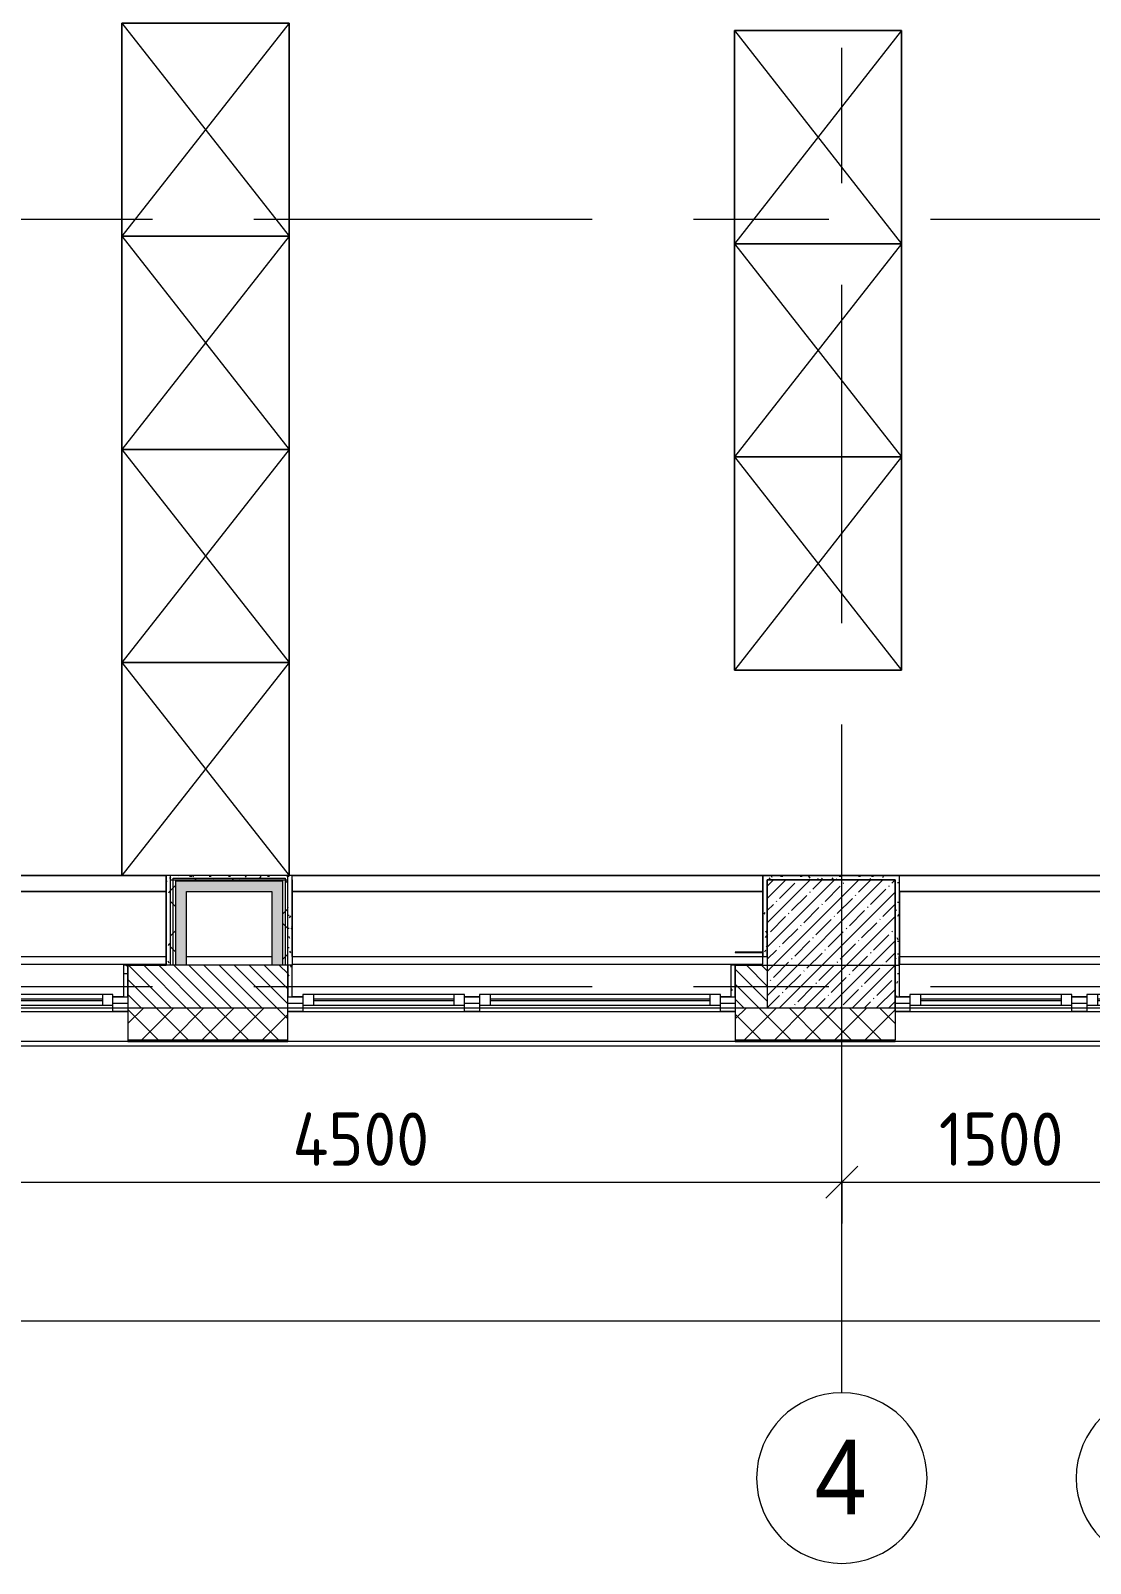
# Model space of a CAD drawing. Header units: millimetres. Extents: x -4185 to 186529, y -8553 to 29097.
# Drawn here: x 8703 to 13676, y -2706 to 4484 of the extents above; entities that cross this region are included whole.
import ezdxf

# ---------------------------------------------------------------- set-up
doc = ezdxf.new("R2010")
doc.units = ezdxf.units.MM
doc.linetypes.add('Осевая', pattern=[3175, 635, -476.25, 1587.5, -476.25])
for name, color, linetype, lineweight in [('A-ANNO-DIMS', 7, 'Continuous', 9), ('A-ANNO-DIMS-100', 7, 'Continuous', 9), ('A-GLAZ', 7, 'Continuous', 9), ('A-GLAZ-1', 7, 'Continuous', 13), ('A-WALL', 7, 'Continuous', 9), ('I-WALL', 7, 'Continuous', 9), ('S-COLS', 7, 'Continuous', 9), ('Оси', 7, 'Continuous', 9), ('Оси-1', 7, 'Continuous', 20), ('Оси-2', 7, 'Осевая', 9)]:
    doc.layers.add(name, color=color, linetype=linetype, lineweight=lineweight)
for name, color, linetype, lineweight, true_color in [('A-WALL-1', 7, 'Continuous', 9, 0x3c3c3c), ('A-WALL-FNSH-1', 7, 'Continuous', 9, 0x3c3c3c), ('I-FURN-1', 7, 'Continuous', 9, 0xf0f0f0)]:
    doc.layers.add(name, color=color, linetype=linetype, lineweight=lineweight, true_color=true_color)
doc.styles.add('Arial', font='arial.ttf', dxfattribs={"width": 0.9, "height": 350})
doc.styles.add('ISOCPEUR', font='isocpeur.ttf', dxfattribs={"width": 0.9, "height": 250})
doc.dimstyles.new('ISO-2_5_0_9К_БОЛЬШОЙ', dxfattribs={"dimscale": 304.8, "dimtxt": 248.995294, "dimasz": 0.492126, "dimexe": 0.393701, "dimexo": 0.984252, "dimgap": 0, "dimtad": 1, "dimdec": 0, "dimrnd": 10, "dimzin": 0, "dimdsep": 46, "dimtxsty": 'ISOCPEUR', "dimblk1": 'OBLIQUE', "dimblk2": 'OBLIQUE', "dimsah": 1, "dimcen": 0.09, "dimdle": 0.393701, "dimazin": 0, "dimtfac": 1, "dimtdec": 4, "dimtix": 1, "dimtmove": 0, "dimatfit": 3, "dimfxl": 1, "dimtvp": 1, "dimtolj": 1, "dimtzin": 0, "dimarcsym": 2})
pattern_1 = [(0, (0, 0), (121.92, 30.48), [10.058, -81.382, 10.058, -81.382, -487.68]), (0, (0, 0), (121.92, 30.48), [-182.88, 10.058, -172.822, 10.058, -81.382, -213.36]), (0, (0, 0), (121.92, 30.48), [-457.2, 10.058, -50.902, 10.058, -142.342]), (120, (45.72, 15.24), (-87.356454, 90.34582), [10.058, -81.382, 10.058, -81.382, -487.68]), (120, (45.72, 15.24), (-87.356454, 90.34582), [-182.88, 10.058, -172.822, 10.058, -81.382, -213.36]), (120, (45.72, 15.24), (-87.356454, 90.34582), [-457.2, 10.058, -50.902, 10.058, -142.342]), (240, (60.96, 76.2), (-34.563546, -120.82582), [10.058, -81.382, 10.058, -81.382, -487.68]), (240, (60.96, 76.2), (-34.563546, -120.82582), [-182.88, 10.058, -172.822, 10.058, -81.382, -213.36]), (240, (60.96, 76.2), (-34.563546, -120.82582), [-457.2, 10.058, -50.902, 10.058, -142.342])]
pattern_2 = [(45, (0, 0), (-106.066, 106.066), []), (135, (0, 0), (-106.066, -106.066), [])]

# ---------------------------------------------------------------- blocks, each defined once
blk = doc.blocks.new('120_Окно_СКБ_1Ст - 120_Окно_СКБ_1Ст 900х2500_h_-22445987-План размещения напольных электротехнических лючков и розеток 1 этажа в осях 1-12')
at = {"layer": 'A-GLAZ'}
for p, q in [((450, -57), (-450, -57)), ((-430, -127), (-380, -127)), ((-330, -107), (330, -107)), ((330, -117), (-330, -117)), ((381, -127), (430, -127))]:
    blk.add_line(p, q, dxfattribs=at)
at = {"layer": 'A-GLAZ-1'}
for p, q in [((-450, -127), (-450, -57)), ((-450, -57), (-380, -57)), ((-380, -57), (-380, -127)), ((380, -127), (380, -57)), ((380, -57), (450, -57)), ((450, -57), (450, -127)), ((-380, -127), (-450, -127)), ((380, -87), (-380, -87)), ((-380, -87), (-380, -137)), ((-380, -137), (380, -137)), ((-330, -137), (-330, -87)), ((330, -137), (330, -87)), ((380, -137), (380, -87)), ((450, -127), (380, -127))]:
    blk.add_line(p, q, dxfattribs=at)
blk = doc.blocks.new('120_Окно_СКБ_2Ст - 120_Окно_СКБ_2Ст 2100х2500 _мал створка справа_-22445857-План размещения напольных электротехнических лючков и розеток 1 этажа в осях 1-12')
at = {"layer": 'A-GLAZ'}
for p, q in [((1050, -57), (-1050, -57)), ((-1030, -127), (-980, -127)), ((-930, -107), (100, -107)), ((100, -117), (-930, -117)), ((150, -127), (220, -127)), ((270, -107), (930, -107)), ((930, -117), (270, -117)), ((980, -127), (1030, -127))]:
    blk.add_line(p, q, dxfattribs=at)
at = {"layer": 'A-GLAZ-1'}
for p, q in [((-1050, -127), (-1050, -57)), ((-1050, -57), (-980, -57)), ((-980, -57), (-980, -127)), ((150, -127), (150, -57)), ((150, -57), (220, -57)), ((220, -57), (220, -127)), ((980, -127), (980, -57)), ((980, -57), (1050, -57)), ((1050, -57), (1050, -127)), ((-980, -127), (-1050, -127)), ((150, -87), (-980, -87)), ((-980, -87), (-980, -137)), ((-980, -137), (150, -137)), ((-930, -137), (-930, -87)), ((100, -137), (100, -87)), ((150, -137), (150, -87)), ((220, -127), (150, -127)), ((980, -87), (220, -87)), ((220, -87), (220, -137)), ((220, -137), (980, -137)), ((270, -137), (270, -87)), ((930, -137), (930, -87)), ((980, -137), (980, -87)), ((1050, -127), (980, -127))]:
    blk.add_line(p, q, dxfattribs=at)
blk = doc.blocks.new('120_Окно_СКБ_2Ст - 120_Окно_СКБ_2Ст 2100х2500 _мал створка справа_-V8-План размещения напольных электротехнических лючков и розеток 1 этажа в осях 1-12')
at = {"layer": 'A-GLAZ'}
for p, q in [((1050, -57), (-1050, -57)), ((-1030, -127), (-980, -127)), ((-930, -107), (100, -107)), ((100, -117), (-930, -117)), ((150, -127), (220, -127)), ((270, -107), (930, -107)), ((930, -117), (270, -117)), ((980, -127), (1030, -127))]:
    blk.add_line(p, q, dxfattribs=at)
at = {"layer": 'A-GLAZ-1'}
for p, q in [((-1050, -127), (-1050, -57)), ((-1050, -57), (-980, -57)), ((-980, -57), (-980, -127)), ((150, -127), (150, -57)), ((150, -57), (220, -57)), ((220, -57), (220, -127)), ((980, -127), (980, -57)), ((980, -57), (1050, -57)), ((1050, -57), (1050, -127)), ((-980, -127), (-1050, -127)), ((150, -87), (-980, -87)), ((-980, -87), (-980, -137)), ((-980, -137), (150, -137)), ((-930, -137), (-930, -87)), ((100, -137), (100, -87)), ((150, -137), (150, -87)), ((220, -127), (150, -127)), ((980, -87), (220, -87)), ((220, -87), (220, -137)), ((220, -137), (980, -137)), ((270, -137), (270, -87)), ((930, -137), (930, -87)), ((980, -137), (980, -87)), ((1050, -127), (980, -127))]:
    blk.add_line(p, q, dxfattribs=at)
blk = doc.blocks.new('Шкаф параметрический - 1_319-25527390-План размещения напольных электротехнических лючков и розеток 1 этажа в осях 1-12')
at = {"layer": 'I-FURN-1'}
for p, q in [((0, 0), (1000, -785)), ((0, -785), (1000, 0)), ((1000, 0), (0, 0)), ((0, 0), (0, -785)), ((0, -785), (0, 0)), ((0, 0), (1000, 0)), ((1000, -785), (1000, 0)), ((1000, 0), (1000, -785)), ((0, -785), (1000, -785)), ((1000, -785), (0, -785))]:
    blk.add_line(p, q, dxfattribs=at)
blk = doc.blocks.new('Шкаф параметрический - 1_319-V102-План размещения напольных электротехнических лючков и розеток 1 этажа в осях 1-12')
at = {"layer": 'I-FURN-1'}
for p, q in [((0, 0), (1000, -785)), ((0, -785), (1000, 0)), ((1000, 0), (0, 0)), ((0, 0), (0, -785)), ((0, -785), (0, 0)), ((0, 0), (1000, 0)), ((1000, 0), (1000, -576.5)), ((1000, -576.5), (1000, -785)), ((0, -785), (1000, -785)), ((1000, -785), (0, -785))]:
    blk.add_line(p, q, dxfattribs=at)
blk = doc.blocks.new('Зашивка приборов отопления18 - Зашивка приборов отопления-33281779-План размещения напольных электротехнических лючков и розеток 1 этажа в осях 1-12')
at = {"layer": 'A-WALL'}
for p, q in [((12140, 520), (9931, 520)), ((12140, 445), (9930, 445)), ((9930, 445), (12140, 445)), ((9930, 105), (12140, 105)), ((12140, 105), (12140, 140.6))]:
    blk.add_line(p, q, dxfattribs=at)
blk = doc.blocks.new('Зашивка приборов отопления16 - Зашивка приборов отопления-33282046-План размещения напольных электротехнических лючков и розеток 1 этажа в осях 1-12')
at = {"layer": 'A-WALL'}
for p, q in [((10970, 520), (9910, 520)), ((10970, 445), (9910, 445)), ((9910, 445), (10970, 445)), ((9910, 150), (9910, 105)), ((9910, 105), (10970.2, 105))]:
    blk.add_line(p, q, dxfattribs=at)
blk = doc.blocks.new('Зашивка приборов отопления19 - Зашивка приборов отопления-33282289-План размещения напольных электротехнических лючков и розеток 1 этажа в осях 1-12')
at = {"layer": 'A-WALL'}
for p, q in [((12120, 520), (10060, 520)), ((10060, 445), (12120, 445)), ((12120, 445), (10060.9, 445)), ((10060.9, 445), (10060.9, 105)), ((10060.9, 105), (12120, 105))]:
    blk.add_line(p, q, dxfattribs=at)
blk = doc.blocks.new('Ось сетки - D8-29747960-План размещения напольных электротехнических лючков и розеток 1 этажа в осях 1-12')
at = {"layer": 'Оси-1'}
for start, end in [(360, 180), (180, 360)]:
    blk.add_arc((0, 0), 4, start, end, dxfattribs=at)
blk = doc.blocks.new('DIMBLOCK3-План размещения напольных электротехнических лючков и розеток 1 этажа в осях 1-12')
at = {"layer": 'A-ANNO-DIMS-100'}
for p, q in [((8010, -1111.7), (8010, -797.7)), ((12510, -1111.7), (12510, -797.7)), ((8010, -917.7), (12510, -917.7)), ((8010, -917.7), (8010, -1111.7)), ((12510, -917.7), (12510, -1111.7))]:
    blk.add_line(p, q, dxfattribs=at)
at = {"layer": 'A-ANNO-DIMS-100', "lineweight": 20}
for p, q in [((8010, -917.7), (8085, -842.7)), ((12510, -917.7), (12585, -842.7)), ((8010, -917.7), (7935, -992.7)), ((12510, -917.7), (12435, -992.7))]:
    blk.add_line(p, q, dxfattribs=at)
at = {"layer": 'A-ANNO-DIMS-100', "color": 0, "insert": (9932, -591.1), "char_height": 250, "width": 787.208, "attachment_point": 1, "line_spacing_factor": 1.149209, "style": 'ISOCPEUR'}
blk.add_mtext('4500', dxfattribs=at)
blk = doc.blocks.new('_Oblique')
at = {"color": 0, "linetype": 'ByBlock', "lineweight": -2}
blk.add_line((-0.5, -0.5), (0.5, 0.5), dxfattribs=at)
blk = doc.blocks.new('DIMBLOCK4-План размещения напольных электротехнических лючков и розеток 1 этажа в осях 1-12')
at = {"layer": 'A-ANNO-DIMS-100'}
for p, q in [((12510, -1111.7), (12510, -797.7)), ((14010, -1111.7), (14010, -797.7)), ((12510, -917.7), (14010, -917.7)), ((12510, -917.7), (12510, -1111.7)), ((14010, -917.7), (14010, -1111.7))]:
    blk.add_line(p, q, dxfattribs=at)
at = {"layer": 'A-ANNO-DIMS-100', "lineweight": 20}
for p, q in [((12510, -917.7), (12585, -842.7)), ((14010, -917.7), (14085, -842.7)), ((12510, -917.7), (12435, -992.7)), ((14010, -917.7), (13935, -992.7))]:
    blk.add_line(p, q, dxfattribs=at)
at = {"layer": 'A-ANNO-DIMS-100', "color": 0, "insert": (12965.5, -591.1), "char_height": 250, "width": 706.764, "attachment_point": 1, "line_spacing_factor": 1.149209, "style": 'ISOCPEUR'}
blk.add_mtext('1500', dxfattribs=at)
blk = doc.blocks.new('DIMBLOCK25-План размещения напольных электротехнических лючков и розеток 1 этажа в осях 1-12')
at = {"layer": 'A-ANNO-DIMS-100'}
for p, q in [((110, -1763), (110, -1449)), ((38310, -1763), (38310, -1449)), ((-10, -1569), (38430, -1569)), ((110, -1569), (110, -1763)), ((38310, -1569), (38310, -1763))]:
    blk.add_line(p, q, dxfattribs=at)
at = {"layer": 'A-ANNO-DIMS-100', "lineweight": 20}
for p, q in [((110, -1569), (185, -1494)), ((38310, -1569), (38385, -1494)), ((110, -1569), (35, -1644)), ((38310, -1569), (38235, -1644))]:
    blk.add_line(p, q, dxfattribs=at)
at = {"layer": 'A-ANNO-DIMS-100', "color": 0, "insert": (18815, -1242.4), "char_height": 250, "width": 948.097, "attachment_point": 1, "line_spacing_factor": 1.149209, "style": 'ISOCPEUR'}
blk.add_mtext('38200', dxfattribs=at)

msp = doc.modelspace()

# ---------------------------------------------------------------- hatches: boundary and pattern name
at = {"layer": 'A-WALL'}
h = msp.add_hatch(dxfattribs=at)
h.set_pattern_fill('FP_31', color=256, style=0, pattern_type=2)
h.set_pattern_definition([(135, (0, 0), (-35.35534, -35.35534), [])])
h.paths.add_polyline_path([(9159.7, -100), (9910, -99.1), (9910, 100), (9159.7, 100), (9159.7, -99.1)])
h.paths.add_polyline_path([(21610, -100), (21910, -100), (21910, 100), (21610, 100), (21610, -99.1)])
h.paths.add_polyline_path([(20710, -100), (20710, 100), (19360, 100), (19360, -100), (20433.6, -100)])
h.paths.add_polyline_path([(28309.7, -100), (28309.7, 100), (27310, 100), (27310, -100), (27831, -100)])
h.paths.add_polyline_path([(7656.2, -100), (7660, -100), (7660, 100), (6830, 100), (6830, -100)])
h.paths.add_polyline_path([(22635, -100), (22635, 100), (22510, 100), (22510, -100)])
h.paths.add_polyline_path([(26160, -100), (26410, -100), (26410, 100), (26160, 100), (26160, -80)])
h.paths.add_polyline_path([(12010, -100), (12160, -99.1), (12160, 100), (12010, 100), (12010, -99.1)])
h.paths.add_polyline_path([(25435, -100), (25560, -100), (25560, 100), (25435, 100), (25435, -80)])
h.paths.add_polyline_path([(16660, -100), (16660, 100), (16510, 100), (16510, -100)])
h.paths.add_polyline_path([(14860, -100), (15610, -100), (15610, 100), (14860, 100), (14860, -99.1)])
h = msp.add_hatch(dxfattribs=at)
h.set_pattern_fill('FP_6', color=256, style=0, pattern_type=2)
h.set_pattern_definition([(45, (0, 0), (-70.71068, 70.71068), []), (135, (0, 0), (-70.71068, -70.71068), [])])
h.paths.add_polyline_path([(38287.7, -250), (38287.7, -100), (37990, -100), (37990, -250)])
h.paths.add_polyline_path([(36573.4, -250), (37090, -250), (37090, -100), (35970, -100), (35970, -250)])
h.paths.add_polyline_path([(33870, -250), (33870, -100), (33010, -100), (33010, -250), (33211, -250)])
h.paths.add_polyline_path([(29209.7, -250), (30210, -250), (30210, -100), (29209.7, -100), (29209.7, -207.1)])
h.paths.add_polyline_path([(27310, -250), (28309.7, -250), (28309.7, -100), (27310, -100), (27310, -211.8)])
h.paths.add_polyline_path([(26410, -250), (26410, -100), (25435, -100), (25435, -250)])
h.paths.add_polyline_path([(21610, -250), (22635, -250), (22635, -100), (21610, -100), (21610, -226)])
h.paths.add_polyline_path([(19360, -250), (20710, -250), (20710, -100), (19360, -100), (19360, -231.6)])
h.paths.add_polyline_path([(17071.1, -250), (17260, -250), (17260, -100), (16510, -100), (16510, -250)])
h.paths.add_polyline_path([(15610, -250), (15610, -100), (14860, -100), (14860, -250), (15053.7, -250)])
h.paths.add_polyline_path([(12760, -250), (12760, -100), (12010, -100), (12010, -250), (12363.7, -250)])
h.paths.add_polyline_path([(9910, -250), (9910, -100), (9159.7, -100), (9159.7, -250), (9673.7, -250)])
h.paths.add_polyline_path([(7656.2, -250), (8259.7, -250), (8259.7, -100), (6830, -100), (6830, -250)])
h.paths.add_polyline_path([(2276.3, -250), (3730, -250), (3730, -100), (-260, -100), (-260, -250), (931.3, -250)])
at = {"layer": 'I-WALL'}
h = msp.add_hatch(dxfattribs=at)
h.set_pattern_fill('FP_84', color=256, style=0, pattern_type=2)
h.set_pattern_definition(pattern_1)
h.paths.add_polyline_path([(9384.7, 500), (9931, 500), (9930, 520), (9339.7, 520), (9339.7, 500), (9359.7, 500)])
h = msp.add_hatch(dxfattribs=at)
h.set_pattern_fill('FP_84', color=256, style=0, pattern_type=2)
h.set_pattern_definition(pattern_1)
h.paths.add_polyline_path([(12140, 140.6), (12160, 140.6), (12160, 520), (12140, 520), (12140, 442.2)])
h = msp.add_hatch(dxfattribs=at)
h.set_pattern_fill('FP_84', color=256, style=0, pattern_type=2)
h.set_pattern_definition(pattern_1)
h.paths.add_polyline_path([(12780, 500), (12780, 520), (12160, 520), (12160, 500), (12778.6, 500)])
h = msp.add_hatch(dxfattribs=at)
h.set_pattern_fill('FP_84', color=256, style=0, pattern_type=2)
h.set_pattern_definition(pattern_1)
h.paths.add_polyline_path([(9339.7, 100), (9359.7, 100), (9359.7, 500), (9339.7, 500), (9339.7, 101)])
h = msp.add_hatch(dxfattribs=at)
h.set_pattern_fill('FP_85', color=256, style=0, pattern_type=2)
h.set_pattern_definition(pattern_2)
h.paths.add_polyline_path([(9359.7, 100), (9372.2, 101), (9372.2, 500), (9359.7, 500), (9359.7, 101)])
h = msp.add_hatch(dxfattribs=at)
h.set_pattern_fill('FP_85', color=256, style=0, pattern_type=2)
h.set_pattern_definition(pattern_2)
h.paths.add_polyline_path([(9885, 495), (9884.8, 500), (9372.2, 500), (9372.2, 495), (9835, 495)])
h = msp.add_hatch(dxfattribs=at)
h.set_pattern_fill('FP_85', color=256, style=0, pattern_type=2)
h.set_pattern_definition(pattern_2)
h.paths.add_polyline_path([(9372.2, 100), (9384.7, 101), (9384.7, 495), (9372.2, 494.7), (9372.2, 101)])
for points in [[(9673.7, 445), (9835, 445), (9835, 495), (9384.7, 495), (9384.7, 445), (9434.7, 445)], [(9434.7, 100), (9434.7, 445), (9384.7, 445), (9384.7, 100)], [(9835, 100), (9885, 100), (9885, 495), (9835, 495), (9835, 127.5)]]:
    msp.add_hatch(color=256, dxfattribs=at).paths.add_polyline_path(points)
h = msp.add_hatch(dxfattribs=at)
h.set_pattern_fill('FP_85', color=256, style=0, pattern_type=2)
h.set_pattern_definition(pattern_2)
h.paths.add_polyline_path([(9885, 100), (9897.5, 100), (9897.5, 500), (9885, 500), (9885, 134.1)])
h = msp.add_hatch(dxfattribs=at)
h.set_pattern_fill('FP_85', color=256, style=0, pattern_type=2)
h.set_pattern_definition(pattern_2)
h.paths.add_polyline_path([(9910, 100), (9910, 500), (9897.5, 500), (9897.5, 100)])
h = msp.add_hatch(dxfattribs=at)
h.set_pattern_fill('FP_84', color=256, style=0, pattern_type=2)
h.set_pattern_definition(pattern_1)
h.paths.add_polyline_path([(9930, 100), (9930, 500), (9910, 500), (9910, 100)])
h = msp.add_hatch(dxfattribs=at)
h.set_pattern_fill('FP_84', color=256, style=0, pattern_type=2)
h.set_pattern_definition(pattern_1)
h.paths.add_polyline_path([(12780, 100), (12780, 500), (12760, 500), (12760, 100), (12776.4, 100)])
h = msp.add_hatch(dxfattribs=at)
h.set_pattern_fill('FP_84', color=256, style=0, pattern_type=2)
h.set_pattern_definition(pattern_1)
h.paths.add_polyline_path([(9159.7, -48), (9159.7, 100), (9139.7, 99.2), (9139.7, -48)])
h = msp.add_hatch(dxfattribs=at)
h.set_pattern_fill('FP_84', color=256, style=0, pattern_type=2)
h.set_pattern_definition(pattern_1)
h.paths.add_polyline_path([(9910, -48), (9930, -48), (9930, 100), (9910, 100)])
h = msp.add_hatch(dxfattribs=at)
h.set_pattern_fill('FP_84', color=256, style=0, pattern_type=2)
h.set_pattern_definition(pattern_1)
h.paths.add_polyline_path([(12010, -48), (12010, 100), (11990, 100), (11990, -48)])
h = msp.add_hatch(dxfattribs=at)
h.set_pattern_fill('FP_84', color=256, style=0, pattern_type=2)
h.set_pattern_definition(pattern_1)
h.paths.add_polyline_path([(12760, -48), (12780, -48), (12780, 100), (12760, 100)])
at = {"layer": 'S-COLS'}
h = msp.add_hatch(dxfattribs=at)
h.set_pattern_fill('FP_1', color=256, style=0, pattern_type=2)
h.set_pattern_definition([(45, (0, 0), (-57.02463, 57.02463), []), (45, (57.025, 0), (-57.02463, 57.02463), [100.806, -20.161, 3.353, -16.808])])
h.paths.add_polyline_path([(12363.7, -100), (12760, -100), (12760, 500), (12160, 500), (12160, -100)])

# ---------------------------------------------------------------- linework, layer by layer
at = {"layer": 'A-WALL'}
for p, q in [((9339.7, 100), (9339.7, 520)), ((9372.2, 507.5), (9897.5, 507.5)), ((9372.2, 100), (9372.2, 507.5)), ((9897.5, 507.5), (9897.5, 100)), ((9384.7, 495), (9885, 495)), ((9384.7, 100), (9384.7, 495)), ((9885, 495), (9885, 100)), ((9931, 500), (9930, 500)), ((9930, 500), (9930, 100)), ((9159.7, 100), (9339.7, 100)), ((8260, -100), (15610, -100)), ((38287.7, -280), (-290, -280)), ((9159.7, -258), (8259.7, -258)), ((9159.7, -250), (9910, -250)), ((9159.7, -253), (9910, -253)), ((12010, -258), (9910, -258)), ((12010, -250), (12760, -250)), ((12010, -253), (12760, -253)), ((14860, -258), (12760, -258))]:
    msp.add_line(p, q, dxfattribs=at)
at = {"layer": 'A-WALL-1'}
for p, q in [((9930, 520), (9339.7, 520)), ((9359.7, 100), (9359.7, 520)), ((9910, -250), (9910, 520)), ((9931, 500), (9931, 520)), ((12780, 520), (12140, 520)), ((9359.7, 500), (9910, 500)), ((9434.7, 445), (9835, 445)), ((9434.7, 100), (9434.7, 445)), ((9835, 445), (9835, 100)), ((12160, 140.6), (12160, 500)), ((12160, 500), (12760, 500)), ((12760, 500), (12760, -250)), ((9139.7, 100), (9139.7, -48)), ((9159.7, 100), (9139.7, 100)), ((9159.7, 100), (9159.7, -250)), ((9159.7, -48), (9159.7, 100)), ((9930, 100), (9339.7, 100)), ((9910, 100), (9910, -48)), ((9930, -48), (9930, 100)), ((11990, 100), (11990, -48)), ((12010, 100), (11990, 100)), ((12010, 100), (12010, -250)), ((12010, 100), (12780, 100)), ((12010, -48), (12010, 100)), ((12140, 140.6), (12160, 140.6)), ((12780, 100), (12780, 141)), ((9139.7, -48), (9159.7, -48)), ((9910, -48), (9930, -48)), ((11990, -48), (12010, -48)), ((12760, -48), (12780, -48))]:
    msp.add_line(p, q, dxfattribs=at)
at = {"layer": 'A-WALL-FNSH-1'}
for p, q in [((9338.7, 521), (9338.7, 100)), ((9930.5, 521), (9340.2, 521)), ((9931, 520), (9931, 521)), ((12139, 521.5), (12139, 140.6)), ((12781, 521.5), (12139, 521.5)), ((12140, 140.6), (12140, 520.5)), ((12140, 520.5), (12780, 520.5)), ((12780, 520.5), (12780, 141)), ((12781, 141), (12781, 521.5)), ((9931, 140.6), (9931, 500)), ((12140, 160.9), (12010, 160.9)), ((12010, 160.9), (12010, 159.9)), ((12010, 159.9), (12140, 159.9)), ((9138.7, 100), (9138.7, -48)), ((9139.7, 100), (9138.7, 100)), ((9339.7, 101), (9159.7, 101)), ((9159.7, 101), (9159.7, 100)), ((9930, 140.6), (9931, 140.6)), ((9931, 100), (9930, 100)), ((9931, -48), (9931, 100)), ((11989, 100), (11989, -48)), ((11990, 100), (11989, 100)), ((12139, 140.6), (12140, 140.6)), ((12780, 141), (12781, 141)), ((12780, 100), (12780, -48)), ((12781, 100), (12780, 100)), ((12781, -48), (12781, 100)), ((9138.7, -48), (9139.7, -48)), ((9930, -48), (9931, -48)), ((11989, -48), (11990, -48)), ((12780, -48), (12781, -48)), ((9159.7, -250), (9159.7, -258)), ((9159.7, -258), (9910, -258)), ((9910, -258), (9910, -250)), ((12010, -250), (12010, -258)), ((12010, -258), (12760, -258)), ((12760, -258), (12760, -250))]:
    msp.add_line(p, q, dxfattribs=at)
at = {"layer": 'I-WALL'}
for p, q in [((8280.2, 521), (9340.2, 521)), ((9339.7, 520), (8280.2, 520)), ((9340.2, 521), (9340.2, 520)), ((9930.5, 521), (12139.5, 521)), ((9930.5, 521), (9930.5, 520)), ((12139.5, 520), (9931, 520)), ((12139.5, 521), (12139.5, 520)), ((12780.5, 521), (14839, 521)), ((12780.5, 520), (12780.5, 520.5)), ((14839, 520), (12781, 520)), ((8260, 140), (9338.7, 140)), ((9434.7, 140), (9835, 140)), ((9930, 140), (12160, 140)), ((12780, 140), (14840, 140)), ((9159.7, -80), (9089.7, -80)), ((9980, -80), (9910, -80)), ((10810, -80), (10740, -80)), ((12010, -80), (11940, -80)), ((12830, -80), (12760, -80)), ((13660, -80), (13590, -80))]:
    msp.add_line(p, q, dxfattribs=at)
at = {"layer": 'S-COLS'}
for p, q in [((12760, 500), (12160, 500)), ((12160, 500), (12160, -100)), ((12760, -100), (12760, 500)), ((12160, -100), (12760, -100))]:
    msp.add_line(p, q, dxfattribs=at)
at = {"layer": 'Оси'}
msp.add_line((12510, -1906.3), (12510, 593.7), dxfattribs=at)
at = {"layer": 'Оси-2'}
for p, q in [((12510, 593.7), (12510, 24898.1)), ((-885.2, 3600), (36057, 3600)), ((-885.2, 0), (36057, 0))]:
    msp.add_line(p, q, dxfattribs=at)

# ---------------------------------------------------------------- block references
at = {"layer": 'A-GLAZ', "rotation": 180}
for name, p in [('120_Окно_СКБ_1Ст - 120_Окно_СКБ_1Ст 900х2500_h_-22445987-План размещения напольных электротехнических лючков и розеток 1 этажа в осях 1-12', (8709.7, -175)), ('120_Окно_СКБ_2Ст - 120_Окно_СКБ_2Ст 2100х2500 _мал створка справа_-22445857-План размещения напольных электротехнических лючков и розеток 1 этажа в осях 1-12', (10960, -175)), ('120_Окно_СКБ_2Ст - 120_Окно_СКБ_2Ст 2100х2500 _мал створка справа_-V8-План размещения напольных электротехнических лючков и розеток 1 этажа в осях 1-12', (13810, -175))]:
    msp.add_blockref(name, p, dxfattribs=at)
at = {"layer": 'A-WALL'}
for name, p in [('Зашивка приборов отопления16 - Зашивка приборов отопления-33282046-План размещения напольных электротехнических лючков и розеток 1 этажа в осях 1-12', (-1630.3, 0)), ('Зашивка приборов отопления18 - Зашивка приборов отопления-33281779-План размещения напольных электротехнических лючков и розеток 1 этажа в осях 1-12', (0, 0)), ('Зашивка приборов отопления19 - Зашивка приборов отопления-33282289-План размещения напольных электротехнических лючков и розеток 1 этажа в осях 1-12', (2720, 0))]:
    msp.add_blockref(name, p, dxfattribs=at)
at = {"layer": 'I-FURN-1', "rotation": 269.9999999999999}
for name, p in [('Шкаф параметрический - 1_319-25527390-План размещения напольных электротехнических лючков и розеток 1 этажа в осях 1-12', (9916.3, 4520)), ('Шкаф параметрический - 1_319-25527390-План размещения напольных электротехнических лючков и розеток 1 этажа в осях 1-12', (12790.8, 4484.3)), ('Шкаф параметрический - 1_319-25527390-План размещения напольных электротехнических лючков и розеток 1 этажа в осях 1-12', (9916.3, 3520)), ('Шкаф параметрический - 1_319-25527390-План размещения напольных электротехнических лючков и розеток 1 этажа в осях 1-12', (12790.8, 3484.3)), ('Шкаф параметрический - 1_319-25527390-План размещения напольных электротехнических лючков и розеток 1 этажа в осях 1-12', (9916.3, 2520)), ('Шкаф параметрический - 1_319-25527390-План размещения напольных электротехнических лючков и розеток 1 этажа в осях 1-12', (12790.8, 2484.3)), ('Шкаф параметрический - 1_319-V102-План размещения напольных электротехнических лючков и розеток 1 этажа в осях 1-12', (9916.3, 1520))]:
    msp.add_blockref(name, p, dxfattribs=at)
at = {"layer": 'Оси-1', "xscale": 99.99999999999993, "yscale": 99.99999999999993, "zscale": 99.99999999999993}
for p in [(12510, -2306.3), (14010, -2306.3)]:
    msp.add_blockref('Ось сетки - D8-29747960-План размещения напольных электротехнических лючков и розеток 1 этажа в осях 1-12', p, dxfattribs=at)

# ---------------------------------------------------------------- texts
at = {"layer": 'Оси', "insert": (12382.5, -2125.6), "char_height": 350, "width": 303.038, "attachment_point": 1, "style": 'Arial'}
msp.add_mtext('\\fArial|b0|i0|c204|p34|;\\W.9;4', dxfattribs=at)

# ---------------------------------------------------------------- dimensions: what is measured, and where the dimension line sits
at = {"layer": 'A-ANNO-DIMS'}
for base, p1, p2, override, picture, middle in [((12510, -917.7), (8010, -811.7), (12510, -811.7), {"dimpost": '<>', "dimfxl": 4500}, 'DIMBLOCK3-План размещения напольных электротехнических лючков и розеток 1 этажа в осях 1-12', (10260, -792.7)), ((14010, -917.7), (12510, -811.7), (14010, -811.7), {"dimpost": '<>', "dimfxl": 1500}, 'DIMBLOCK4-План размещения напольных электротехнических лючков и розеток 1 этажа в осях 1-12', (13260, -792.7)), ((38310, -1569), (110, -1463), (38310, -1463), {"dimpost": '<>', "dimfxl": 38199.999966}, 'DIMBLOCK25-План размещения напольных электротехнических лючков и розеток 1 этажа в осях 1-12', (19210, -1444))]:
    dim = msp.add_linear_dim(base=base, p1=p1, p2=p2, dimstyle='ISO-2_5_0_9К_БОЛЬШОЙ', override=override, dxfattribs=at)
    dim.commit()
    dim.dimension.update_dxf_attribs({"geometry": picture, "text_midpoint": middle})

doc.saveas('drawing.dxf')
